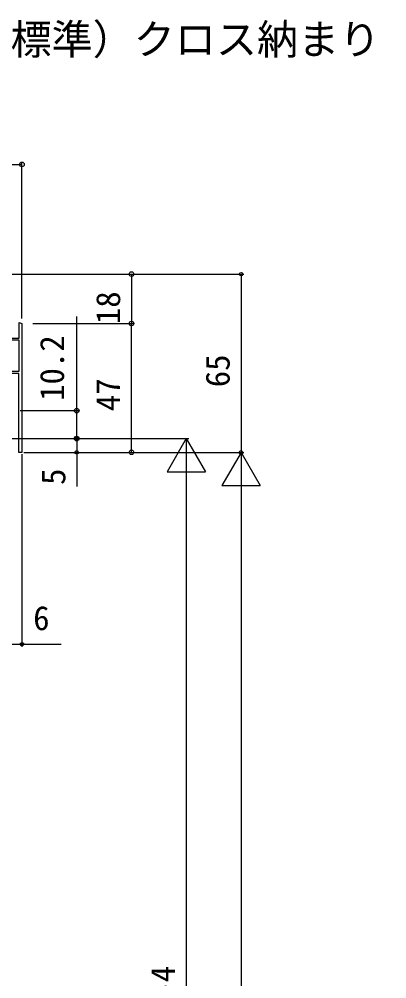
# Model space of a CAD drawing. Units: millimetres, scale not verified. Extents: x -525 to 525, y -784 to 780.
# Drawn here: x -257.9 to -123.6, y -412 to -62 of the extents above; entities that cross this region are included whole.
import ezdxf
from ezdxf.enums import TextEntityAlignment as Align

# ---------------------------------------------------------------- set-up
doc = ezdxf.new("R2010")
doc.units = ezdxf.units.MM
doc.header["$LTSCALE"] = 4
for name, color, linetype in [('0-1_USER1', 3, 'Continuous'), ('0-2_YKK_11', 7, 'Continuous'), ('0-5_YKK_D', 6, 'Continuous')]:
    doc.layers.add(name, color=color, linetype=linetype)
doc.styles.add('ＭＳ ゴシック', font='')
doc.styles.get('ＭＳ ゴシック').set_extended_font_data('MS Gothic')

msp = doc.modelspace()

# ---------------------------------------------------------------- linework, layer by layer
at = {"layer": '0-2_YKK_11'}
msp.add_lwpolyline([(-256.907, -173.026), (-256.907, -219.991), (-258.107, -219.991), (-258.107, -191.191), (-260.707, -191.191), (-262.107, -190.681), (-262.107, -191.276), (-263.607, -190.731), (-263.607, -189.991), (-261.665, -189.991), (-260.566, -190.391), (-257.907, -190.391), (-257.907, -179.091), (-260.566, -179.091), (-261.665, -179.491), (-263.607, -179.491), (-263.607, -178.751), (-262.107, -178.205), (-262.107, -178.8), (-260.707, -178.291), (-257.907, -178.291), (-257.907, -172.662)], close=True, dxfattribs=at)
at = {"layer": '0-5_YKK_D'}
for p, q in [((-316.407, -114.991), (-256.907, -114.991)), ((-256.907, -171.191), (-256.907, -113.991)), ((-305.855, -154.991), (-175.907, -154.991)), ((-252.907, -154.991), (-215.907, -154.991)), ((-216.907, -154.991), (-216.907, -172.991)), ((-176.907, -154.991), (-176.907, -219.991)), ((-252.908, -172.991), (-215.907, -172.991)), ((-252.908, -172.991), (-215.907, -172.991)), ((-216.907, -219.991), (-216.907, -172.991)), ((-257.575, -204.791), (-235.907, -204.791)), ((-261.907, -214.991), (-195.907, -214.991)), ((-261.907, -214.991), (-235.907, -214.991)), ((-261.907, -214.991), (-235.907, -214.991)), ((-196.907, -214.991), (-203.907, -227.115)), ((-196.907, -214.991), (-189.907, -227.115)), ((-196.907, -214.991), (-196.907, -239.24)), ((-256.208, -219.991), (-175.907, -219.991)), ((-256.208, -219.991), (-235.907, -219.991)), ((-252.908, -219.991), (-215.907, -219.991)), ((-252.908, -219.991), (-175.907, -219.991)), ((-176.907, -219.991), (-183.907, -232.115)), ((-176.907, -219.991), (-169.907, -232.115)), ((-176.907, -219.991), (-176.907, -244.24)), ((-256.907, -220.691), (-256.907, -290.991)), ((-203.907, -227.115), (-189.907, -227.115)), ((-196.907, -228.991), (-196.907, -596.989)), ((-183.907, -232.115), (-169.907, -232.115)), ((-176.907, -233.991), (-176.907, -605.991))]:
    msp.add_line(p, q, dxfattribs=at)
for points in [[(-236.907, -214.991), (-236.907, -204.791), (-236.907, -170.391)], [(-236.907, -214.991), (-236.907, -219.991), (-236.907, -232.495)], [(-262.907, -289.991), (-256.907, -289.991), (-242.539, -289.991)]]:
    msp.add_lwpolyline(points, dxfattribs=at)
for centre, radius in [((-256.907, -114.991), 0.85), ((-216.907, -154.991), 0.85), ((-176.907, -154.991), 0.637), ((-216.907, -172.991), 0.85), ((-216.907, -172.991), 0.85), ((-236.907, -204.791), 0.85), ((-236.907, -214.991), 0.85), ((-236.907, -214.991), 0.637), ((-236.907, -219.991), 0.637), ((-216.907, -219.991), 0.85), ((-176.907, -219.991), 0.637), ((-256.907, -289.991), 0.637)]:
    msp.add_circle(centre, radius, dxfattribs=at)

# ---------------------------------------------------------------- texts
at = {"layer": '0-1_USER1', "style": 'ＭＳ ゴシック'}
msp.add_text('■アウトセット引戸\u3000片引き戸（標準）クロス納まり\u3000土間納まり例（土間×土間）', height=11, dxfattribs=at).set_placement((-486.153, -78.142), align=Align.BOTTOM_LEFT)
at = {"layer": '0-5_YKK_D', "style": 'ＭＳ ゴシック'}
for s, p in [('18', (-218.407, -173.229)), ('10.2', (-238.907, -201.232)), ('65', (-178.407, -196.252)), ('47', (-218.407, -204.979)), ('5', (-238.407, -231.882)), ('DH=H-4', (-198.407, -443.229))]:
    msp.add_text(s, height=8.798, rotation=90, dxfattribs=at).set_placement(p, align=Align.BOTTOM_LEFT)
msp.add_text('6', height=8.798, dxfattribs=at).set_placement((-252.812, -287.491), align=Align.BOTTOM_LEFT)

doc.saveas('drawing.dxf')
